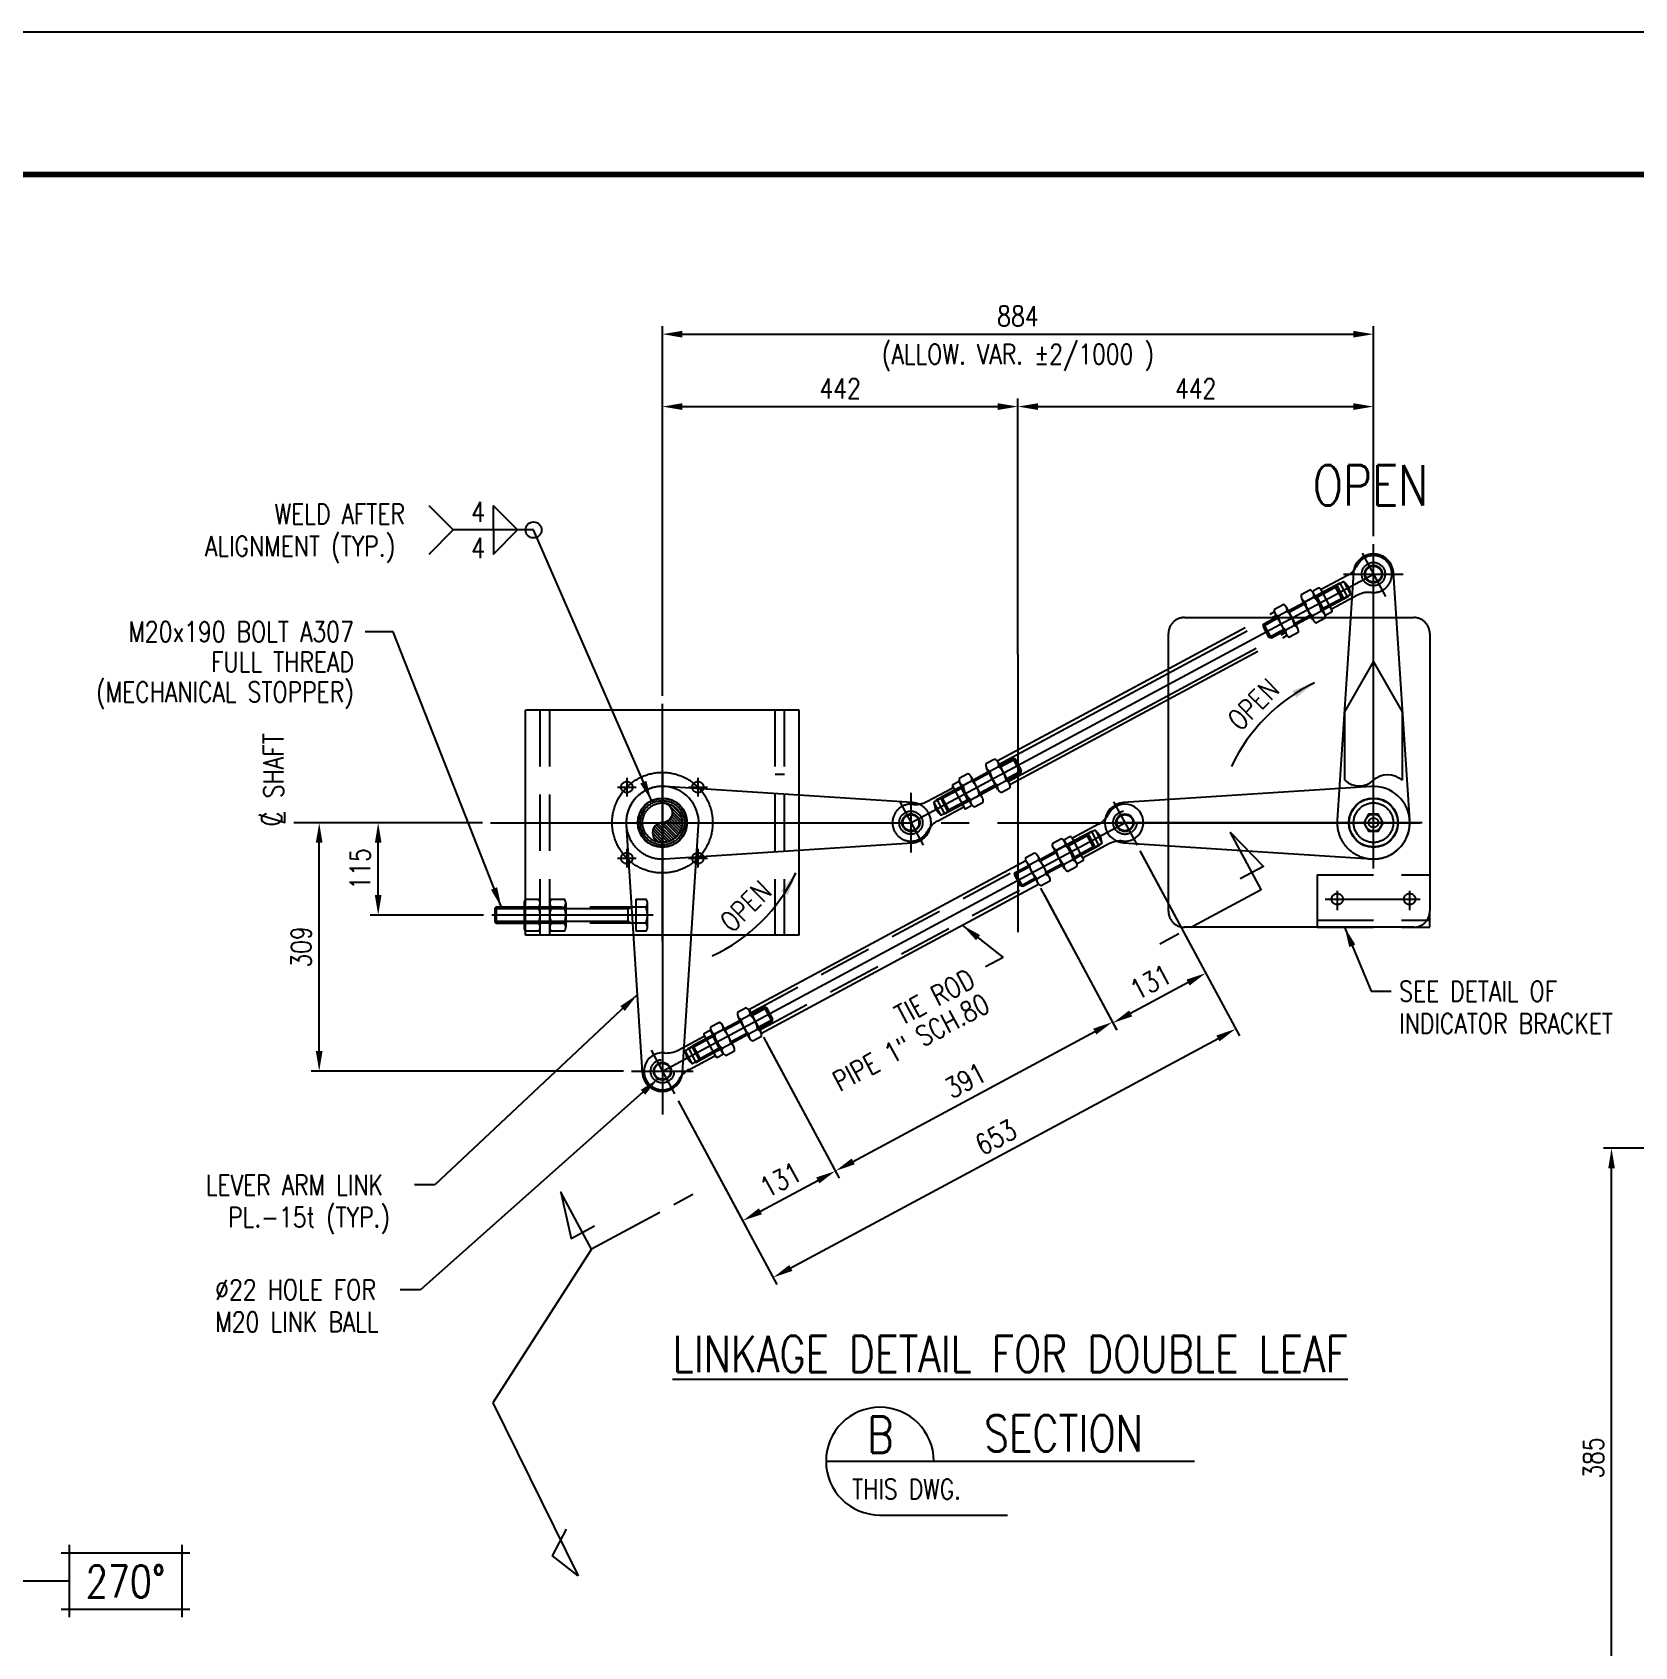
# Model space of a CAD drawing. Header units: millimetres. Extents: x 0 to 134087, y -49114 to 20834.
# Drawn here: x 87381 to 89373, y -25837 to -23831 of the extents above; entities that cross this region are included whole.
import ezdxf
from ezdxf.enums import TextEntityAlignment as Align

# ---------------------------------------------------------------- set-up
doc = ezdxf.new("R2010")
doc.units = ezdxf.units.MM
doc.header["$LTSCALE"] = 35
for name, pattern in [('CEN2', [18, 15, -1, 1, -1]), ('DASHED2', [9.525, 6.35, -3.175]), ('FDN', [7.5, 4, -0.7, 0.7, -0.7, 0.7, -0.7]), ('JNK-CENTER', [34, 30, -1.5, 1, -1.5]), ('JNK-HIDDEN', [3, 2, -1]), ('JNK-PHANTOM', [15, 10, -1, 1, -1, 1, -1])]:
    doc.linetypes.add(name, pattern=pattern)
for name, color, linetype in [('CEN-R', 1, 'JNK-CENTER'), ('CON-C', 4, 'Continuous'), ('CON-G', 3, 'Continuous'), ('CON-W', 7, 'Continuous'), ('CON-Y', 2, 'Continuous'), ('Dim-W', 7, 'Continuous'), ('HID-Y', 2, 'JNK-HIDDEN'), ('HIDDEN2', 1, 'DASHED2'), ('LINE_MEDIUM', 3, 'Continuous'), ('PHA-W', 7, 'JNK-PHANTOM'), ('STL-OBJT', 7, 'Continuous'), ('TXT-C', 4, 'Continuous'), ('TXT-Y', 2, 'Continuous'), ('TXTT-C', 4, 'Continuous')]:
    doc.layers.add(name, color=color, linetype=linetype)
doc.styles.add('SIMPLEX', font='simplex.shx', dxfattribs={"width": 0.8})
doc.dimstyles.new('DIM10', dxfattribs={"dimscale": 10, "dimtxt": 2.5, "dimasz": 2.5, "dimexe": 1, "dimexo": 1, "dimgap": 1, "dimtad": 1, "dimdec": 0, "dimdsep": 46, "dimtxsty": 'SIMPLEX', "dimcen": 0, "dimclrt": 2, "dimadec": 1, "dimazin": 2, "dimtfac": 1, "dimtdec": 0, "dimtix": 1, "dimtmove": 2, "dimatfit": 0, "dimfxl": 0.18, "dimtolj": 1, "dimtzin": 0, "dimarcsym": 0})
doc.dimstyles.new('DIM10_S', dxfattribs={"dimscale": 10, "dimtxt": 2.5, "dimasz": 2.5, "dimexe": 1, "dimexo": 1, "dimgap": 1, "dimtad": 1, "dimdec": 0, "dimlfac": 0.75, "dimdsep": 46, "dimtxsty": 'SIMPLEX', "dimcen": 0, "dimclrd": 256, "dimclre": 256, "dimclrt": 2, "dimadec": 1, "dimazin": 2, "dimtfac": 1, "dimtdec": 0, "dimtix": 1, "dimtmove": 2, "dimatfit": 3, "dimfxl": 1, "dimarcsym": 1})
doc.dimstyles.new('DIM10x2', dxfattribs={"dimscale": 10, "dimtxt": 2.5, "dimasz": 2.5, "dimexe": 1, "dimexo": 1, "dimgap": 1, "dimtad": 1, "dimdec": 0, "dimlfac": 0.5, "dimdsep": 46, "dimtxsty": 'SIMPLEX', "dimcen": 0, "dimclrd": 256, "dimclre": 256, "dimclrt": 2, "dimadec": 1, "dimazin": 2, "dimtfac": 1, "dimtdec": 0, "dimtix": 1, "dimtmove": 2, "dimatfit": 3, "dimfxl": 1, "dimarcsym": 1})

# ---------------------------------------------------------------- blocks, each defined once
blk = doc.blocks.new('TITLE')
at = {"color": 7}
blk.add_line((841, 594.85), (0, 594.85), dxfattribs=at)
at = {"color": 7, "const_width": 0.707}
blk.add_lwpolyline([(823.32, 577.17), (27.94, 577.17)], dxfattribs=at)
blk = doc.blocks.new('NORTH-AG')
at = {"layer": 'CON-Y'}
for p, q in [((-7, 4.5), (-7, -4.5)), ((7, 4.5), (7, -4.5)), ((-8, 3.5), (8, 3.5)), ((-8, -3.5), (8, -3.5))]:
    blk.add_line(p, q, dxfattribs=at)
at = {"layer": 'CON-C', "style": 'SIMPLEX', "width": 0.8}
blk.add_attdef('0', text='', height=4, dxfattribs=at).set_placement((0, -2.06), align=Align.CENTER)
blk = doc.blocks.new('*D1704')
at = {"layer": 'CON-W', "lineweight": -2, "transparency": 16777216}
for p, q in [((89569.1, -25217.8), (89334.3, -25217.8)), ((89344.3, -25962.8), (89344.3, -25242.8)), ((89569.1, -25987.8), (89334.3, -25987.8))]:
    blk.add_line(p, q, dxfattribs=at)
at = {"layer": 'CON-W', "transparency": 16777216}
for points in [[(89340.2, -25242.8), (89348.5, -25242.8), (89344.3, -25217.8)], [(89340.2, -25962.8), (89348.5, -25962.8), (89344.3, -25987.8)]]:
    blk.add_solid(points, dxfattribs=at)
at = {"layer": 'DEFPOINTS', "color": 0, "transparency": 16777216}
for p in [(89344.3, -25217.8), (89579.1, -25217.8), (89579.1, -25987.8)]:
    blk.add_point(p, dxfattribs=at)
at = {"layer": 'CON-W', "color": 2, "transparency": 16777216, "insert": (89321.8, -25602.8), "char_height": 25, "attachment_point": 5, "rotation": 90, "style": 'SIMPLEX'}
blk.add_mtext('385', dxfattribs=at)
blk = doc.blocks.new('SECTITLE')
at = {"layer": 'CON-G'}
for p, q in [((-1.7, 0), (44.1, 0)), ((5, -6.7), (20.86, -6.7))]:
    blk.add_line(p, q, dxfattribs=at)
blk.add_arc((5, 0), 6.7, 0, 270, dxfattribs=at)
at = {"layer": 'CON-C', "style": 'SIMPLEX', "width": 0.8}
for tag, p in [('A', (5.06, 1.04)), ('ELEVATION', (27.83, 1.22))]:
    blk.add_attdef(tag, text='', height=4.5, dxfattribs=at).set_placement(p, align=Align.CENTER)
at = {"layer": 'CON-Y', "style": 'SIMPLEX', "width": 0.8}
blk.add_attdef('SCALE', text='', height=2.5, dxfattribs=at).set_placement((44.9, -3.72), align=Align.RIGHT)
blk.add_attdef('H0000-0000', (1.54, -4.72), '', height=2.5, dxfattribs=at)
blk = doc.blocks.new('pipesec')
at = {"layer": 'CON-W'}
for p, q in [((0.121, 0.485), (0.485, 0.121)), ((0.244, 0.437), (0.437, 0.244)), ((0.012, 0), (0.36, -0.347)), ((0.075, 0.011), (0.394, -0.308)), ((0.126, 0.034), (0.425, -0.264)), ((0.169, 0.066), (0.451, -0.216)), ((0.204, 0.105), (0.473, -0.163)), ((0.23, 0.153), (0.489, -0.105)), ((0.247, 0.211), (0.498, -0.041)), ((0.248, 0.284), (0.499, 0.033)), ((-0.25, -0.258), (-0.008, -0.5)), ((-0.243, -0.191), (0.063, -0.496)), ((-0.227, -0.355), (-0.105, -0.477)), ((-0.223, -0.136), (0.125, -0.484)), ((-0.193, -0.092), (0.181, -0.466)), ((-0.156, -0.055), (0.232, -0.443)), ((-0.111, -0.026), (0.279, -0.415)), ((-0.056, -0.006), (0.321, -0.383))]:
    blk.add_line(p, q, dxfattribs=at)
blk.add_lwpolyline([(0, 0.5, -1), (0, 0, 1), (0, -0.5, 1)], format="xyb", dxfattribs=at)
blk = doc.blocks.new('A$C430925F9')
at = {"layer": 'PHA-W'}
for radius in [30.1, 24.7]:
    blk.add_circle((0, 0), radius, dxfattribs=at)
at = {"layer": 'CON-W', "xscale": 49.30000000000473, "yscale": 49.30000000000473, "zscale": 49.30000000000473}
blk.add_blockref('pipesec', (0, 0), dxfattribs=at)
blk = doc.blocks.new('A$C20A35533')
at = {"layer": 'CEN-R'}
for p, q in [((0, -147.8), (0, 147.8)), ((-55.9, 44.2), (-32.5, 44.2)), ((-44.2, 55.9), (-44.2, 32.5)), ((32.5, 44.2), (55.9, 44.2)), ((44.2, 55.9), (44.2, 32.5)), ((-44.2, -32.5), (-44.2, -55.9)), ((44.2, -32.5), (44.2, -55.9)), ((-55.9, -44.2), (-32.5, -44.2)), ((32.5, -44.2), (55.9, -44.2))]:
    blk.add_line(p, q, dxfattribs=at)
blk.add_circle((0, 0), 62.5, dxfattribs=at)
at = {"layer": 'PHA-W'}
for p, q in [((170, 140), (-170, 140)), ((-170, -140), (-170, 140)), ((170, -140), (170, 140)), ((170, -140), (-170, -140))]:
    blk.add_line(p, q, dxfattribs=at)
at = {"layer": 'PHA-W', "linetype": 'JNK-HIDDEN'}
for p, q in [((-152, -140), (-152, 140)), ((-140, -140), (-140, 140)), ((140, -140), (140, 140)), ((152, -140), (152, 140)), ((152, 60), (140, 60))]:
    blk.add_line(p, q, dxfattribs=at)
at = {"layer": 'PHA-W'}
for centre, radius in [((-44.2, 44.2), 7), ((44.2, 44.2), 7), ((0, 0), 27.5), ((-44.2, -44.2), 7), ((44.2, -44.2), 7)]:
    blk.add_circle(centre, radius, dxfattribs=at)
blk = doc.blocks.new('A$C788507C0')
at = {"layer": 'CON-G'}
blk.add_lwpolyline([(12, 0), (6, 10.4), (-6, 10.4), (-12, 0), (-6, -10.4), (6, -10.4)], close=True, dxfattribs=at)
blk.add_circle((0, 0), 10.4, dxfattribs=at)
at = {"layer": 'HID-Y'}
blk.add_circle((0, 0), 6, dxfattribs=at)
blk = doc.blocks.new('A$C72DF228D')
at = {"layer": 'CEN-R', "ltscale": 0.5}
for p, q in [((561, 335.1), (590.1, 281)), ((-14, 26.1), (15.1, -28))]:
    blk.add_line(p, q, dxfattribs=at)
at = {"layer": 'CEN-R'}
blk.add_line((0, 0), (575, 309), dxfattribs=at)
at = {"layer": 'CON-G'}
for p, q in [((514.2, 259.4), (500.1, 285.7)), ((514.2, 259.5), (500.1, 285.7)), ((107.3, 76.8), (451.7, 261.9)), ((467.4, 262.6), (456.6, 256.8)), ((480.8, 241.6), (466.7, 267.8)), ((500.1, 251.9), (485.9, 278.4)), ((500.8, 280.5), (490, 274.7)), ((510.2, 262.9), (499.4, 257.1)), ((452.5, 260.4), (466.7, 234)), ((476.8, 245), (466, 239.2)), ((123.1, 47.4), (467.5, 232.5)), ((108.2, 41.4), (94.1, 67.6)), ((98.1, 64.2), (108.9, 70)), ((108.1, 75.4), (122.3, 48.9)), ((74.8, 23.4), (60.7, 49.6)), ((74.9, 23.3), (60.8, 49.6)), ((64.7, 46.2), (75.5, 52)), ((88.9, 31), (74.7, 57.4)), ((107.5, 46.5), (118.4, 52.3)), ((74.2, 28.6), (85, 34.4))]:
    blk.add_line(p, q, dxfattribs=at)
for points in [[(496, 289.3, -0.372659), (500.8, 280.5, -0.186242), (510.2, 262.9, -0.372659), (515, 254.1), (504.2, 248.3, -0.372659), (499.4, 257.1, -0.186242), (490, 274.7, -0.372659), (485.2, 283.5)], [(462.6, 271.4, -0.372659), (467.4, 262.6, -0.186242), (476.8, 245, -0.372659), (481.6, 236.2), (470.8, 230.4, -0.372659), (466, 239.2, -0.186242), (456.6, 256.8, -0.372659), (451.8, 265.6)], [(60, 55, 0.372659), (64.7, 46.2, 0.186242), (74.2, 28.6, 0.372659), (78.9, 19.8), (89.7, 25.6, 0.372659), (85, 34.4, 0.186242), (75.5, 52, 0.372659), (70.8, 60.8)], [(93.3, 73, 0.372659), (98.1, 64.2, 0.186242), (107.5, 46.5, 0.372659), (112.3, 37.7), (123.1, 43.5, 0.372659), (118.4, 52.3, 0.186242), (108.9, 70, 0.372659), (104.2, 78.8)]]:
    blk.add_lwpolyline(points, format="xyb", close=True, dxfattribs=at)
for points in [[(469.1, 263.4), (488.3, 273.8)], [(497.8, 256.2), (478.5, 245.8)], [(96.5, 63.2), (77.2, 52.8)], [(86.7, 35.2), (105.9, 45.6)]]:
    blk.add_lwpolyline(points, dxfattribs=at)
at = {"layer": 'CON-W'}
for p, q in [((470, 261.7), (489.3, 272)), ((496.9, 257.9), (477.6, 247.6)), ((97.4, 61.4), (78.1, 51.1)), ((85.7, 37), (105, 47.3))]:
    blk.add_line(p, q, dxfattribs=at)
at = {"layer": 'HID-Y', "ltscale": 3}
for p, q in [((536.6, 277), (527.1, 294.6)), ((448.2, 229.5), (438.7, 247.1)), ((136.6, 62), (127.1, 79.7)), ((47.9, 14.4), (38.4, 32))]:
    blk.add_line(p, q, dxfattribs=at)
at = {"layer": 'HIDDEN2', "color": 2, "ltscale": 0.1}
for p, q in [((504.1, 281.4), (502.1, 282)), ((504.1, 281.4), (512.9, 265.1)), ((533.3, 297.9), (542.7, 280.3)), ((533.3, 297.9), (534.8, 297.9)), ((538.3, 299.2), (546.5, 283.8)), ((538.8, 298.8), (544.6, 292.7)), ((542.7, 280.3), (543.5, 281.6)), ((546.5, 284.5), (544.6, 292.7)), ((512.9, 265.1), (512.3, 263.1)), ((62.1, 43.9), (62.7, 45.9)), ((62.1, 43.9), (70.9, 27.6)), ((28.5, 25.2), (36.7, 9.8)), ((28.5, 24.5), (30.4, 16.3)), ((32.3, 28.7), (31.5, 27.4)), ((32.3, 28.7), (41.7, 11.1)), ((70.9, 27.6), (72.9, 27)), ((36.2, 10.2), (30.4, 16.3)), ((41.7, 11.1), (40.2, 11.1))]:
    blk.add_line(p, q, dxfattribs=at)
at = {"layer": 'HIDDEN2', "color": 2, "ltscale": 0.3}
for p, q in [((533.3, 297.9), (503.1, 281.7)), ((503.4, 279.6), (529.8, 293.8)), ((537, 299.1), (504.1, 281.4)), ((545.8, 282.8), (512.9, 265.1)), ((537.4, 279.7), (511, 265.5)), ((542.7, 280.3), (512.6, 264.1)), ((109.5, 72.8), (453.6, 257.7)), ((437.9, 244.4), (455.9, 254.1)), ((121, 51.4), (465.4, 236.5)), ((463.5, 240), (445.5, 230.3)), ((129.8, 78.9), (111.5, 69)), ((119.1, 54.9), (137.4, 64.8)), ((29.2, 26.2), (62.1, 43.9)), ((32.3, 28.7), (62.4, 44.9)), ((64, 43.5), (37.6, 29.3)), ((38, 9.9), (70.9, 27.6)), ((41.7, 11.1), (71.9, 27.3)), ((45.2, 15.2), (71.6, 29.4))]:
    blk.add_line(p, q, dxfattribs=at)
for points in [[(488.3, 273.8), (525.4, 293.7), (527.1, 294.6)], [(527.1, 294.6), (529.8, 293.8), (537.4, 279.7), (536.6, 277), (534.9, 276.1), (497.8, 256.2)], [(464.4, 238.2), (448.2, 229.5), (445.5, 230.3), (437.9, 244.4), (438.7, 247.1), (455, 255.8)], [(120, 53.2), (136.6, 62), (137.4, 64.8), (129.8, 78.9), (127.1, 79.7), (110.6, 70.8)], [(77.2, 52.8), (40.1, 32.9), (38.4, 32)], [(38.4, 32), (37.6, 29.3), (45.2, 15.2), (47.9, 14.4), (49.6, 15.3), (86.7, 35.2)]]:
    blk.add_lwpolyline(points, dxfattribs=at)
for centre, radius in [((575, 309), 14.5), ((575, 309), 10), ((0, 0), 14.5), ((0, 0), 10)]:
    blk.add_circle(centre, radius, dxfattribs=at)
at = {"layer": 'HIDDEN2', "color": 2, "ltscale": 0.1}
for centre, start, end in [((537.7, 297.8), 43.2533, 118.2532), ((545.1, 284.1), 298.2532, 13.2534), ((29.9, 24.9), 118.2532, 193.2531), ((37.3, 11.2), 223.253, 298.2532)]:
    blk.add_arc(centre, 1.5, start, end, dxfattribs=at)
at = {"layer": 'LINE_MEDIUM'}
for p, q in [((542.1, 307), (510.8, 290.1)), ((499.8, 286.2), (514.5, 258.9)), ((514.2, 259.4), (500, 285.9)), ((506.6, 291.5), (500.4, 288.2)), ((508.6, 290.9), (508.8, 290.7)), ((508.6, 290.9), (523.3, 263.6)), ((555.2, 282.7), (523.8, 265.9)), ((522.7, 261.6), (516.5, 258.3)), ((523.2, 263.9), (523.3, 263.6)), ((19.8, 26.3), (51.2, 43.1)), ((51.7, 45.4), (51.8, 45.1)), ((51.7, 45.4), (66.4, 18.1)), ((52.3, 47.4), (58.5, 50.7)), ((60.5, 50.1), (75.2, 22.8)), ((74.9, 23.3), (60.6, 49.8)), ((68.4, 17.5), (74.6, 20.8)), ((32.9, 2), (64.2, 18.9)), ((66.2, 18.3), (66.4, 18.1))]:
    blk.add_line(p, q, dxfattribs=at)
for centre, radius, start, end in [((575, 309), 23, 263.8897, 152.617), ((527.9, 333.4), 30, 298.2532, 332.617), ((501.2, 286.9), 1.5, 118.2532, 208.2532), ((507.3, 290.2), 1.5, 28.2532, 118.2532), ((510.1, 291.4), 1.5, 208.2532, 298.2532), ((569.4, 256.3), 30, 83.8897, 118.2532), ((522, 262.9), 1.5, 298.2532, 28.2532), ((524.5, 264.6), 1.5, 118.2532, 208.2532), ((515.8, 259.6), 1.5, 208.2532, 298.2532), ((50.5, 44.4), 1.5, 298.2532, 28.2532), ((53, 46.1), 1.5, 118.2532, 208.2532), ((59.2, 49.4), 1.5, 28.2532, 118.2532), ((0, 0), 23, 83.8894, 332.6167), ((5.6, 52.7), 30, 263.8894, 298.2532), ((73.8, 22.1), 1.5, 298.2532, 28.2532), ((47.1, -24.4), 30, 118.2532, 152.6167), ((64.9, 17.6), 1.5, 28.2532, 118.2532), ((67.7, 18.8), 1.5, 208.2532, 298.2532)]:
    blk.add_arc(centre, radius, start, end, dxfattribs=at)
blk = doc.blocks.new('A$C72BF7F74')
at = {"layer": 'CEN-R'}
for p, q in [((561, 335.1), (590.1, 281)), ((0, 0), (575, 309)), ((-14, 26.1), (15.1, -28))]:
    blk.add_line(p, q, dxfattribs=at)
at = {"layer": 'PHA-W'}
for p, q in [((542.1, 307), (510.8, 290.1)), ((499.8, 286.2), (514.5, 258.9)), ((514.2, 259.4), (500, 285.9)), ((514.2, 259.4), (500.1, 285.7)), ((514.2, 259.5), (500.1, 285.7)), ((506.6, 291.5), (500.4, 288.2)), ((504.1, 281.4), (502.1, 282)), ((533.3, 297.9), (503.1, 281.7)), ((503.4, 279.6), (529.8, 293.8)), ((537, 299.1), (504.1, 281.4)), ((504.1, 281.4), (512.9, 265.1)), ((508.6, 290.9), (508.8, 290.7)), ((508.6, 290.9), (523.3, 263.6)), ((545.8, 282.8), (512.9, 265.1)), ((555.2, 282.7), (523.8, 265.9)), ((536.6, 277), (527.1, 294.6)), ((533.3, 297.9), (542.7, 280.3)), ((533.3, 297.9), (534.8, 297.9)), ((538.3, 299.2), (546.5, 283.8)), ((538.8, 298.8), (544.6, 292.7)), ((542.7, 280.3), (543.5, 281.6)), ((546.5, 284.5), (544.6, 292.7)), ((107.3, 76.8), (451.7, 261.9)), ((467.4, 262.6), (456.6, 256.8)), ((480.8, 241.6), (466.7, 267.8)), ((470, 261.7), (489.3, 272)), ((500.1, 251.9), (485.9, 278.4)), ((500.8, 280.5), (490, 274.7)), ((510.2, 262.9), (499.4, 257.1)), ((537.4, 279.7), (511, 265.5)), ((512.9, 265.1), (512.3, 263.1)), ((542.7, 280.3), (512.6, 264.1)), ((522.7, 261.6), (516.5, 258.3)), ((523.2, 263.9), (523.3, 263.6)), ((109.5, 72.8), (453.6, 257.7)), ((437.9, 244.4), (455.9, 254.1)), ((448.2, 229.5), (438.7, 247.1)), ((452.5, 260.4), (466.7, 234)), ((476.8, 245), (466, 239.2)), ((496.9, 257.9), (477.6, 247.6)), ((121, 51.4), (465.4, 236.5)), ((123.1, 47.4), (467.5, 232.5)), ((463.5, 240), (445.5, 230.3)), ((97.4, 61.4), (78.1, 51.1)), ((108.2, 41.4), (94.1, 67.6)), ((98.1, 64.2), (108.9, 70)), ((108.1, 75.4), (122.3, 48.9)), ((129.8, 78.9), (111.5, 69)), ((119.1, 54.9), (137.4, 64.8)), ((136.6, 62), (127.1, 79.7)), ((19.8, 26.3), (51.2, 43.1)), ((29.2, 26.2), (62.1, 43.9)), ((32.3, 28.7), (62.4, 44.9)), ((64, 43.5), (37.6, 29.3)), ((51.7, 45.4), (51.8, 45.1)), ((51.7, 45.4), (66.4, 18.1)), ((52.3, 47.4), (58.5, 50.7)), ((60.5, 50.1), (75.2, 22.8)), ((74.9, 23.3), (60.6, 49.8)), ((74.8, 23.4), (60.7, 49.6)), ((74.9, 23.3), (60.8, 49.6)), ((62.1, 43.9), (62.7, 45.9)), ((62.1, 43.9), (70.9, 27.6)), ((64.7, 46.2), (75.5, 52)), ((88.9, 31), (74.7, 57.4)), ((85.7, 37), (105, 47.3)), ((107.5, 46.5), (118.4, 52.3)), ((28.5, 25.2), (36.7, 9.8)), ((28.5, 24.5), (30.4, 16.3)), ((32.3, 28.7), (31.5, 27.4)), ((32.3, 28.7), (41.7, 11.1)), ((38, 9.9), (70.9, 27.6)), ((47.9, 14.4), (38.4, 32)), ((41.7, 11.1), (71.9, 27.3)), ((45.2, 15.2), (71.6, 29.4)), ((68.4, 17.5), (74.6, 20.8)), ((70.9, 27.6), (72.9, 27)), ((74.2, 28.6), (85, 34.4)), ((36.2, 10.2), (30.4, 16.3)), ((32.9, 2), (64.2, 18.9)), ((41.7, 11.1), (40.2, 11.1)), ((66.2, 18.3), (66.4, 18.1))]:
    blk.add_line(p, q, dxfattribs=at)
for points in [[(496, 289.3, -0.372659), (500.8, 280.5, -0.186242), (510.2, 262.9, -0.372659), (515, 254.1), (504.2, 248.3, -0.372659), (499.4, 257.1, -0.186242), (490, 274.7, -0.372659), (485.2, 283.5)], [(462.6, 271.4, -0.372659), (467.4, 262.6, -0.186242), (476.8, 245, -0.372659), (481.6, 236.2), (470.8, 230.4, -0.372659), (466, 239.2, -0.186242), (456.6, 256.8, -0.372659), (451.8, 265.6)], [(60, 55, 0.372659), (64.7, 46.2, 0.186242), (74.2, 28.6, 0.372659), (78.9, 19.8), (89.7, 25.6, 0.372659), (85, 34.4, 0.186242), (75.5, 52, 0.372659), (70.8, 60.8)], [(93.3, 73, 0.372659), (98.1, 64.2, 0.186242), (107.5, 46.5, 0.372659), (112.3, 37.7), (123.1, 43.5, 0.372659), (118.4, 52.3, 0.186242), (108.9, 70, 0.372659), (104.2, 78.8)]]:
    blk.add_lwpolyline(points, format="xyb", close=True, dxfattribs=at)
for points in [[(488.3, 273.8), (525.4, 293.7), (527.1, 294.6)], [(527.1, 294.6), (529.8, 293.8), (537.4, 279.7), (536.6, 277), (534.9, 276.1), (497.8, 256.2)], [(469.1, 263.4), (488.3, 273.8)], [(464.4, 238.2), (448.2, 229.5), (445.5, 230.3), (437.9, 244.4), (438.7, 247.1), (455, 255.8)], [(497.8, 256.2), (478.5, 245.8)], [(96.5, 63.2), (77.2, 52.8)], [(120, 53.2), (136.6, 62), (137.4, 64.8), (129.8, 78.9), (127.1, 79.7), (110.6, 70.8)], [(77.2, 52.8), (40.1, 32.9), (38.4, 32)], [(86.7, 35.2), (105.9, 45.6)], [(38.4, 32), (37.6, 29.3), (45.2, 15.2), (47.9, 14.4), (49.6, 15.3), (86.7, 35.2)]]:
    blk.add_lwpolyline(points, dxfattribs=at)
for centre, radius in [((575, 309), 14.5), ((575, 309), 10), ((0, 0), 14.5), ((0, 0), 10)]:
    blk.add_circle(centre, radius, dxfattribs=at)
for centre, radius, start, end in [((575, 309), 23, 263.8897, 152.617), ((527.9, 333.4), 30, 298.2532, 332.617), ((501.2, 286.9), 1.5, 118.2532, 208.2532), ((507.3, 290.2), 1.5, 28.2532, 118.2532), ((510.1, 291.4), 1.5, 208.2532, 298.2532), ((537.7, 297.8), 1.5, 43.2533, 118.2532), ((545.1, 284.1), 1.5, 298.2532, 13.2534), ((569.4, 256.3), 30, 83.8897, 118.2532), ((522, 262.9), 1.5, 298.2532, 28.2532), ((524.5, 264.6), 1.5, 118.2532, 208.2532), ((515.8, 259.6), 1.5, 208.2532, 298.2532), ((50.5, 44.4), 1.5, 298.2532, 28.2532), ((53, 46.1), 1.5, 118.2532, 208.2532), ((59.2, 49.4), 1.5, 28.2532, 118.2532), ((0, 0), 23, 83.8894, 332.6167), ((5.6, 52.7), 30, 263.8894, 298.2532), ((29.9, 24.9), 1.5, 118.2532, 193.2531), ((73.8, 22.1), 1.5, 298.2532, 28.2532), ((47.1, -24.4), 30, 118.2532, 152.6167), ((37.3, 11.2), 1.5, 223.253, 298.2532), ((64.9, 17.6), 1.5, 28.2532, 118.2532), ((67.7, 18.8), 1.5, 208.2532, 298.2532)]:
    blk.add_arc(centre, radius, start, end, dxfattribs=at)
blk = doc.blocks.new('*D1757')
at = {"layer": 'DEFPOINTS', "color": 0, "transparency": 16777216}
for p in [(88285.3, -25070.7), (88179.4, -25150.1), (88379.5, -25246)]:
    blk.add_point(p, dxfattribs=at)
at = {"layer": 'Dim-W', "color": 0, "lineweight": -2, "transparency": 16777216}
for p, q in [((88290, -25079.5), (88384.2, -25254.8)), ((88184.1, -25159), (88268.9, -25316.7)), ((88286.2, -25296.1), (88357.5, -25257.8))]:
    blk.add_line(p, q, dxfattribs=at)
at = {"layer": 'Dim-W', "color": 0, "transparency": 16777216}
for points in [[(88355.5, -25254.1), (88359.5, -25261.5), (88379.5, -25246)], [(88284.3, -25292.4), (88288.2, -25299.8), (88264.2, -25307.9)]]:
    blk.add_solid(points, dxfattribs=at)
at = {"layer": 'Dim-W', "color": 2, "transparency": 16777216, "insert": (88311.2, -25257.1), "char_height": 25, "attachment_point": 5, "rotation": 28.2532, "style": 'SIMPLEX'}
blk.add_mtext('\\A1;131', dxfattribs=at)
blk = doc.blocks.new('*D1758')
at = {"layer": 'DEFPOINTS', "color": 0, "transparency": 16777216}
for p in [(88753.3, -24839.1), (88877.1, -25069.4), (88179.4, -25150.1)]:
    blk.add_point(p, dxfattribs=at)
at = {"layer": 'Dim-W', "color": 0, "lineweight": -2, "transparency": 16777216}
for p, q in [((88758, -24847.9), (88881.8, -25078.2)), ((88324.1, -25366.6), (88855.1, -25081.2)), ((88184.1, -25159), (88306.8, -25387.2))]:
    blk.add_line(p, q, dxfattribs=at)
at = {"layer": 'Dim-W', "color": 0, "transparency": 16777216}
for points in [[(88853.1, -25077.6), (88857, -25084.9), (88877.1, -25069.4)], [(88322.1, -25362.9), (88326.1, -25370.2), (88302.1, -25378.4)]]:
    blk.add_solid(points, dxfattribs=at)
at = {"layer": 'Dim-W', "color": 2, "transparency": 16777216, "insert": (88578.9, -25204.1), "char_height": 25, "attachment_point": 5, "rotation": 28.2532, "style": 'SIMPLEX'}
blk.add_mtext('\\A1;653', dxfattribs=at)
blk = doc.blocks.new('*D1759')
at = {"layer": 'DEFPOINTS', "color": 0, "transparency": 16777216}
for p in [(88754.4, -24841.1), (88629.7, -24885.6), (88724.5, -25062)]:
    blk.add_point(p, dxfattribs=at)
at = {"layer": 'Dim-W', "color": 0, "lineweight": -2, "transparency": 16777216}
for p, q in [((88759.1, -24850), (88844.6, -25008.9)), ((88634.4, -24894.4), (88729.2, -25070.9)), ((88817.8, -25011.9), (88746.5, -25050.2))]:
    blk.add_line(p, q, dxfattribs=at)
at = {"layer": 'Dim-W', "color": 0, "transparency": 16777216}
for points in [[(88815.8, -25008.2), (88819.8, -25015.6), (88839.8, -25000.1)], [(88744.6, -25046.5), (88748.5, -25053.9), (88724.5, -25062)]]:
    blk.add_solid(points, dxfattribs=at)
at = {"layer": 'Dim-W', "color": 2, "transparency": 16777216, "insert": (88771.5, -25011.2), "char_height": 25, "attachment_point": 5, "rotation": 28.2532, "style": 'SIMPLEX'}
blk.add_mtext('\\A1;131', dxfattribs=at)
blk = doc.blocks.new('*D1760')
at = {"layer": 'DEFPOINTS', "color": 0, "transparency": 16777216}
for p in [(88634.4, -24894.4), (88723.9, -25060.9), (88290, -25079.5)]:
    blk.add_point(p, dxfattribs=at)
at = {"layer": 'Dim-W', "color": 0, "lineweight": -2, "transparency": 16777216}
for p, q in [((88639.2, -24903.2), (88728.6, -25069.7)), ((88401.5, -25234.1), (88701.9, -25072.7)), ((88294.8, -25088.3), (88384.2, -25254.8))]:
    blk.add_line(p, q, dxfattribs=at)
at = {"layer": 'Dim-W', "color": 0, "transparency": 16777216}
for points in [[(88699.9, -25069.1), (88703.8, -25076.4), (88723.9, -25060.9)], [(88399.6, -25230.5), (88403.5, -25237.8), (88379.5, -25246)]]:
    blk.add_solid(points, dxfattribs=at)
at = {"layer": 'Dim-W', "color": 2, "transparency": 16777216, "insert": (88541.1, -25133.6), "char_height": 25, "attachment_point": 5, "rotation": 28.2532, "style": 'SIMPLEX'}
blk.add_mtext('\\A1;391', dxfattribs=at)
blk = doc.blocks.new('SECMARK2')
at = {"layer": 'TXTT-C'}
blk.add_line((0, 0), (-2.72, 0), dxfattribs=at)
blk.add_lwpolyline([(-4.67, 0), (-14.32, 0), (-14.32, 8.05), (-15.93, 2.38), (-12.63, 2.38)], dxfattribs=at)
at = {"layer": 'TXTT-C', "style": 'SIMPLEX', "width": 1.17}
blk.add_attdef('TAG', text='', height=3.5, dxfattribs=at).set_placement((-7.82, 1.36), align=Align.CENTER)
blk = doc.blocks.new('*D1761')
at = {"layer": 'DEFPOINTS', "color": 0, "transparency": 16777216}
for p in [(87737.7, -24813.1), (87950.8, -24813.1), (88126, -25122.1)]:
    blk.add_point(p, dxfattribs=at)
at = {"layer": 'Dim-W', "color": 0, "lineweight": -2, "transparency": 16777216}
for p, q in [((87940.8, -24813.1), (87727.7, -24813.1)), ((87737.7, -25097.1), (87737.7, -24838.1)), ((88116, -25122.1), (87727.7, -25122.1))]:
    blk.add_line(p, q, dxfattribs=at)
at = {"layer": 'Dim-W', "color": 0, "transparency": 16777216}
for points in [[(87733.5, -24838.1), (87741.8, -24838.1), (87737.7, -24813.1)], [(87733.5, -25097.1), (87741.8, -25097.1), (87737.7, -25122.1)]]:
    blk.add_solid(points, dxfattribs=at)
at = {"layer": 'Dim-W', "color": 2, "transparency": 16777216, "insert": (87715.2, -24967.6), "char_height": 25, "attachment_point": 5, "rotation": 90, "style": 'SIMPLEX'}
blk.add_mtext('\\A1;309', dxfattribs=at)
blk = doc.blocks.new('cl-mark')
at = {"layer": 'CON-Y'}
blk.add_lwpolyline([(0.51, 1.61), (-0.51, -1.62), (0.79, -1.62)], dxfattribs=at)
at = {"layer": 'CON-Y', "style": 'SIMPLEX', "width": 0.8}
blk.add_text('C', height=2.5, dxfattribs=at).set_placement((-0.05, 0.02), align=Align.MIDDLE)
blk = doc.blocks.new('*D1762')
at = {"layer": 'CON-W', "color": 0, "lineweight": -2, "transparency": 16777216}
for p, q in [((88164.3, -24655.3), (88164.3, -24195.9)), ((89048.3, -24457), (89048.3, -24195.9)), ((88189.3, -24205.9), (89023.3, -24205.9))]:
    blk.add_line(p, q, dxfattribs=at)
at = {"layer": 'CON-W', "color": 0, "transparency": 16777216}
for points in [[(88189.3, -24201.7), (88189.3, -24210.1), (88164.3, -24205.9)], [(89023.3, -24201.7), (89023.3, -24210.1), (89048.3, -24205.9)]]:
    blk.add_solid(points, dxfattribs=at)
at = {"layer": 'DEFPOINTS', "color": 0, "transparency": 16777216}
for p in [(89048.3, -24205.9), (89048.3, -24467), (88164.3, -24665.3)]:
    blk.add_point(p, dxfattribs=at)
at = {"layer": 'CON-W', "color": 2, "transparency": 16777216, "char_height": 25, "attachment_point": 5, "style": 'SIMPLEX'}
for s, insert in [('\\A1;884', (88606.3, -24183.4)), ('\\A1;(ALLOW. VAR. ±2/1000 )', (88606.3, -24234.9))]:
    blk.add_mtext(s, dxfattribs=dict(at, insert=insert))
blk = doc.blocks.new('*D1763')
at = {"layer": 'CON-W', "color": 0, "lineweight": -2, "transparency": 16777216}
for p, q in [((88164.3, -24655.3), (88164.3, -24285.9)), ((88189.3, -24295.9), (88581.3, -24295.9)), ((88606.3, -24604), (88606.3, -24285.9))]:
    blk.add_line(p, q, dxfattribs=at)
at = {"layer": 'CON-W', "color": 0, "transparency": 16777216}
for points in [[(88189.3, -24291.7), (88189.3, -24300.1), (88164.3, -24295.9)], [(88581.3, -24291.7), (88581.3, -24300.1), (88606.3, -24295.9)]]:
    blk.add_solid(points, dxfattribs=at)
at = {"layer": 'DEFPOINTS', "color": 0, "transparency": 16777216}
for p in [(88606.3, -24295.9), (88606.3, -24614), (88164.3, -24665.3)]:
    blk.add_point(p, dxfattribs=at)
at = {"layer": 'CON-W', "color": 2, "transparency": 16777216, "insert": (88385.3, -24273.4), "char_height": 25, "attachment_point": 5, "style": 'SIMPLEX'}
blk.add_mtext('\\A1;442', dxfattribs=at)
blk = doc.blocks.new('*D1764')
at = {"layer": 'CON-W', "color": 0, "lineweight": -2, "transparency": 16777216}
for p, q in [((88606.3, -24604), (88606.3, -24285.9)), ((88631.3, -24295.9), (89023.3, -24295.9)), ((89048.3, -24457), (89048.3, -24285.9))]:
    blk.add_line(p, q, dxfattribs=at)
at = {"layer": 'CON-W', "color": 0, "transparency": 16777216}
for points in [[(88631.3, -24291.7), (88631.3, -24300.1), (88606.3, -24295.9)], [(89023.3, -24291.7), (89023.3, -24300.1), (89048.3, -24295.9)]]:
    blk.add_solid(points, dxfattribs=at)
at = {"layer": 'DEFPOINTS', "color": 0, "transparency": 16777216}
for p in [(89048.3, -24295.9), (89048.3, -24467), (88606.3, -24614)]:
    blk.add_point(p, dxfattribs=at)
at = {"layer": 'CON-W', "color": 2, "transparency": 16777216, "insert": (88827.3, -24273.4), "char_height": 25, "attachment_point": 5, "style": 'SIMPLEX'}
blk.add_mtext('\\A1;442', dxfattribs=at)
blk = doc.blocks.new('*D1768')
at = {"layer": 'DEFPOINTS', "color": 0, "transparency": 16777216}
for p in [(87811, -24813.1), (87950.8, -24813.1), (87952.1, -24928.1)]:
    blk.add_point(p, dxfattribs=at)
at = {"layer": 'Dim-W', "color": 0, "lineweight": -2, "transparency": 16777216}
for p, q in [((87940.8, -24813.1), (87801, -24813.1)), ((87811, -24903.1), (87811, -24838.1)), ((87942.1, -24928.1), (87801, -24928.1))]:
    blk.add_line(p, q, dxfattribs=at)
at = {"layer": 'Dim-W', "color": 0, "transparency": 16777216}
for points in [[(87806.9, -24838.1), (87815.2, -24838.1), (87811, -24813.1)], [(87806.9, -24903.1), (87815.2, -24903.1), (87811, -24928.1)]]:
    blk.add_solid(points, dxfattribs=at)
at = {"layer": 'Dim-W', "color": 2, "transparency": 16777216, "insert": (87788.5, -24870.6), "char_height": 25, "attachment_point": 5, "rotation": 90, "style": 'SIMPLEX'}
blk.add_mtext('\\A1;115', dxfattribs=at)

msp = doc.modelspace()

# ---------------------------------------------------------------- linework, layer by layer
for points in [[(87954.2357, -24449.2309), (87954.2357, -24419.2309), (87984.2357, -24449.2309)], [(87954.2357, -24449.2309), (87954.2357, -24479.2309), (87984.2357, -24449.2309)]]:
    msp.add_lwpolyline(points)
at = {"layer": 'CEN-R'}
for p, q in [((89048.3398, -24870.1091), (89048.3398, -24466.9937)), ((89011.2289, -24504.1046), (89085.4507, -24504.1046)), ((88606.3398, -24603.9744), (88606.3398, -24949.3102)), ((88473.3398, -24775.9937), (88473.3398, -24850.2155)), ((89003.3398, -24897.7509), (89003.3398, -24921.7549)), ((89093.3398, -24897.7509), (89093.3398, -24921.7549)), ((88988.3482, -24908.1046), (89106.2155, -24908.1046)), ((88152.7992, -24928.1046), (87952.1419, -24928.1046)), ((88126.0278, -25122.1046), (88202.5849, -25122.1046))]:
    msp.add_line(p, q, dxfattribs=at)
at = {"layer": 'CEN-R', "linetype": 'CEN2'}
for p, q in [((88164.3398, -24752.6046), (88164.3398, -25175.8561)), ((87950.8009, -24813.1046), (89108.8398, -24813.1046)), ((89108.8398, -24813.1046), (88730.4553, -24813.1046))]:
    msp.add_line(p, q, dxfattribs=at)
at = {"layer": 'CON-C'}
for p, q in [((88076.2719, -25343.1489), (87953.7516, -25534.0632)), ((87953.7516, -25534.0632), (88059.5699, -25749.4134))]:
    msp.add_line(p, q, dxfattribs=at)
msp.add_lwpolyline([(88059.5699, -25749.4134), (88027.7872, -25724.5168), (88045.3265, -25691.0635)], dxfattribs=at)
at = {"layer": 'CON-G'}
for points in [[(88189.2866, -25123.7348), (88209.3937, -24816.0488, 0.433458552), (88164.3398, -24767.9546, 0.433458552), (88119.2859, -24816.0488), (88139.393, -25123.7348, 0.395226947), (88164.3398, -25147.1046, 0.395226947)], [(88737.7095, -24838.0514), (89045.3956, -24858.1585, 0.433458552), (89093.4898, -24813.1046, 0.433458552), (89045.3956, -24768.0507), (88737.7095, -24788.1578, 0.395226947), (88714.3398, -24813.1046, 0.395226947)]]:
    msp.add_lwpolyline(points, format="xyb", close=True, dxfattribs=at)
at = {"layer": 'CON-G', "color": 7}
for points in [[(88125.3035, -24918.1046), (88121.8394, -24920.1046), (87955.8394, -24920.1046)], [(88125.3035, -24938.1046), (88121.8394, -24936.1046), (87955.8394, -24936.1046)]]:
    msp.add_lwpolyline(points, dxfattribs=at)
at = {"layer": 'CON-G'}
for centre, radius in [((88164.3398, -24813.1046), 30.65), ((89048.3398, -24813.1046), 30.65), ((88739.3398, -24813.1046), 11), ((88164.3398, -25122.1046), 11)]:
    msp.add_circle(centre, radius, dxfattribs=at)
at = {"layer": 'CON-W'}
for p, q in [((88004.2357, -24449.2309), (87904.2357, -24449.2309)), ((87957.8394, -24918.1046), (87957.8394, -24938.1046)), ((88587.8395, -24980.4905), (88566.1483, -24992.1472)), ((89045.3611, -25022.7163), (89070.3611, -25022.7163)), ((87356.8612, -25755.6159), (87426.8612, -25755.6159))]:
    msp.add_line(p, q, dxfattribs=at)
for points in [[(87874.2357, -24479.2309), (87904.2357, -24449.2309), (87874.2357, -24419.2309)], [(87994.326, -24918.1046), (87957.8394, -24918.1046), (87955.8394, -24920.1046), (87955.8394, -24936.1046), (87957.8394, -24938.1046), (87994.326, -24938.1046)]]:
    msp.add_lwpolyline(points, dxfattribs=at)
msp.add_lwpolyline([(89012.8398, -24760.3428, 0.4), (89048.3398, -24760.3428, -0.4), (89083.8398, -24760.3428, -0.4)], format="xyb", dxfattribs=at)
at = {"layer": 'Dim-W'}
msp.add_line((87727.6627, -24813.1046), (87706.1016, -24813.1046), dxfattribs=at)
at = {"layer": 'HID-Y'}
for p, q in [((87992.326, -24913.2202), (87992.326, -24942.989)), ((87994.1884, -24918.1046), (88010.4636, -24918.1046)), ((88024.326, -24913.2202), (88024.326, -24942.989)), ((88024.326, -24913.2202), (88024.326, -24942.989)), ((88026.1884, -24918.1046), (88042.4636, -24918.1046)), ((88044.326, -24913.2202), (88044.326, -24942.989)), ((88121.8394, -24938.1046), (88121.8394, -24918.1046)), ((88145.8394, -24942.989), (88145.8394, -24913.2202)), ((87994.326, -24938.1046), (88010.4636, -24938.1046)), ((88026.1884, -24938.1046), (88042.4636, -24938.1046))]:
    msp.add_line(p, q, dxfattribs=at)
for points in [[(87994.1884, -24948.1046, -0.372658913), (87994.1884, -24938.1046, -0.186242005), (87994.1884, -24918.1046, -0.372658913), (87994.1884, -24908.1046), (88010.4636, -24908.1046, -0.372658913), (88010.4636, -24918.1046, -0.186242005), (88010.4636, -24938.1046, -0.372658913), (88010.4636, -24948.1046)], [(88026.1884, -24948.1046, -0.372658913), (88026.1884, -24938.1046, -0.186242005), (88026.1884, -24918.1046, -0.372658913), (88026.1884, -24908.1046), (88042.4636, -24908.1046, -0.372658913), (88042.4636, -24918.1046, -0.186242005), (88042.4636, -24938.1046, -0.372658913), (88042.4636, -24948.1046)], [(88143.977, -24908.1046, -0.372658913), (88143.977, -24918.1046, -0.186242005), (88143.977, -24938.1046, -0.372658913), (88143.977, -24948.1046), (88131.8394, -24948.1046), (88131.8394, -24908.1046)]]:
    msp.add_lwpolyline(points, format="xyb", close=True, dxfattribs=at)
for points in [[(88143.977, -24918.1046), (87996.5535, -24918.1046)], [(88143.977, -24938.1046), (87996.5535, -24938.1046)]]:
    msp.add_lwpolyline(points, dxfattribs=at)
at = {"layer": 'PHA-W', "linetype": 'JNK-HIDDEN'}
for p, q in [((88978.3038, -24878.1046), (88978.3038, -24943.1046)), ((88978.3038, -24878.1046), (89118.3758, -24878.1046)), ((89118.3758, -24943.1046), (89118.3398, -24923.1046)), ((88978.3038, -24934.1046), (89118.3758, -24934.1046)), ((88978.3038, -24943.1046), (89118.3758, -24943.1046))]:
    msp.add_line(p, q, dxfattribs=at)
at = {"layer": 'PHA-W'}
for points in [[(89023.393, -24502.4743), (89003.2859, -24810.1603, 0.433458552), (89048.3398, -24858.2546, 0.433458552), (89093.3937, -24810.1603), (89073.2866, -24502.4743, 0.395226947), (89048.3398, -24479.1046, 0.395226947)], [(89098.3398, -24943.1046), (88813.3775, -24943.1046, -0.414213562), (88793.3775, -24923.1046), (88793.3775, -24578.1046, -0.414213562), (88813.3775, -24558.1046), (89098.3398, -24558.1046, -0.414213562), (89118.3398, -24578.1046), (89118.3398, -24923.1046, -0.414213562)], [(88474.9701, -24788.1578), (88167.2841, -24768.0507, 0.433458552), (88119.1898, -24813.1046, 0.433458552), (88167.2841, -24858.1585), (88474.9701, -24838.0514, 0.395226947), (88498.3398, -24813.1046, 0.395226947)]]:
    msp.add_lwpolyline(points, format="xyb", close=True, dxfattribs=at)
at = {"layer": 'PHA-W', "linetype": 'FDN'}
msp.add_lwpolyline([(89012.8398, -24760.3428), (89012.8398, -24675.3805), (89048.3398, -24613.1046), (89083.8398, -24675.3805), (89083.8398, -24760.3428)], dxfattribs=at)
at = {"layer": 'PHA-W'}
for centre, radius in [((89048.3398, -24504.1046), 11), ((88473.3398, -24813.1046), 11), ((89048.3398, -24813.1046), 30.15), ((89048.3398, -24813.1046), 24.65)]:
    msp.add_circle(centre, radius, dxfattribs=at)
at = {"layer": 'PHA-W', "linetype": 'JNK-HIDDEN'}
for centre in [(89003.3398, -24908.1046), (89093.3398, -24908.1046)]:
    msp.add_circle(centre, 7, dxfattribs=at)
at = {"layer": 'STL-OBJT'}
for p, q in [((87881.2412, -25263.4405), (87856.2412, -25263.4405)), ((87863.4192, -25393.6732), (87838.4192, -25393.6732))]:
    msp.add_line(p, q, dxfattribs=at)
msp.add_circle((88004.2357, -24449.2309), 10, dxfattribs=at)
for centre, start, end in [((89067.2332, -24834.1311), 115.2945773, 155), ((88135.3176, -24783.4756), 295, 334.7054227)]:
    msp.add_arc(centre, 215.444, start, end, dxfattribs=at)
for points in [[(88947.5188, -24649.0404), (88952.3659, -24657.7872), (88976.1826, -24638.8725)], [(88320.4083, -24903.19), (88311.6615, -24898.3429), (88330.5762, -24874.5261)]]:
    msp.add_solid(points, dxfattribs=at)

# ---------------------------------------------------------------- block references
at = {"linetype": 'ByBlock', "xscale": 9.999999998999984, "yscale": 9.999999998999984, "zscale": 9.999999998999984}
msp.add_blockref('TITLE', (83449.9813, -29779.1804), dxfattribs=at)
at = {"layer": 'CON-W'}
for name, p in [('A$C20A35533', (88164.3398, -24813.1046)), ('A$C430925F9', (88164.3398, -24813.1046)), ('A$C788507C0', (89048.3398, -24813.1046))]:
    msp.add_blockref(name, p, dxfattribs=at)
at = {"layer": 'CON-W', "xscale": 10, "yscale": 10, "zscale": 10}
msp.add_blockref('NORTH-AG', (87496.8612, -25755.6159), dxfattribs=at).add_auto_attribs({'0': '270%%D'})
at = {"layer": 'Dim-W'}
for name, p in [('A$C72BF7F74', (88473.3398, -24813.1046)), ('A$C72DF228D', (88164.3398, -25122.1046))]:
    msp.add_blockref(name, p, dxfattribs=at)
at = {"layer": 'STL-OBJT'}
ref = msp.add_blockref('cl-mark', (87678.7912, -24807.9699), dxfattribs=dict(at, xscale=10, yscale=10, zscale=10, rotation=90))
ref.add_attrib('EQUIP-NAME', 'SHAFT', (87693.3085, -24782.5563), dxfattribs={"layer": 'CON-Y', "height": 25, "rotation": 90, "style": 'SIMPLEX', "width": 0.8})
at = {"layer": 'STL-OBJT', "yscale": 10, "zscale": 10}
for p, xscale, rotation in [((88782.6072, -24963.7996), -10, 28.25319754533357), ((88202.3823, -25275.3783), 10, 28.25319754533388)]:
    msp.add_blockref('SECMARK2', p, dxfattribs=dict(at, xscale=xscale, rotation=rotation))
at = {"layer": 'STL-OBJT', "xscale": 10, "yscale": 10, "zscale": 10}
msp.add_blockref('SECTITLE', (88384.7694, -25606.752), dxfattribs=at).add_auto_attribs({'H0000-0000': 'THIS DWG.', 'A': 'B', 'ELEVATION': 'SECTION'})

# ---------------------------------------------------------------- texts
at = {"layer": 'CON-W', "color": 2, "style": 'SIMPLEX', "width": 0.8}
for s, p in [('4', (87926.7357, -24439.2309)), ('4', (87926.7357, -24484.2309)), ('SEE DETAIL OF', (89080.3611, -25035.2163)), ('INDICATOR BRACKET', (89080.3611, -25075.2163))]:
    msp.add_text(s, height=25, dxfattribs=at).set_placement(p)
at = {"layer": 'CON-Y', "style": 'SIMPLEX', "width": 0.8}
msp.add_text('OPEN', height=50, dxfattribs=at).set_placement((88972.7361, -24418.6459))
at = {"layer": 'Dim-W', "color": 2, "style": 'SIMPLEX', "width": 0.8}
for s, p in [('TIE ROD', (88462.2689, -25065.7199)), ('PIPE 1" SCH.80', (88384.8481, -25147.9251))]:
    msp.add_text(s, height=25, rotation=28.2531975, dxfattribs=at).set_placement(p)
at = {"layer": 'STL-OBJT', "color": 2, "style": 'SIMPLEX', "width": 0.8}
for rotation, p in [(45, (88907.8202, -24674.7181)), (44.8527114, (88276.6881, -24925.5748))]:
    msp.add_text('OPEN', height=25, rotation=rotation, dxfattribs=at).set_placement(p, align=Align.CENTER)
for s, p in [('LEVER ARM LINK', (87596.7174, -25275.9405)), ('PL.-15t (TYP.)', (87624.3364, -25315.9405)), ('∅22 HOLE FOR', (87608.4192, -25406.1732)), ('M20 LINK BALL', (87608.4192, -25446.1732))]:
    msp.add_text(s, height=25, dxfattribs=at).set_placement(p)
at = {"layer": 'TXT-C', "style": 'SIMPLEX', "width": 0.8}
msp.add_text('%%ULINKAGE DETAIL FOR DOUBLE LEAF', height=45, dxfattribs=at).set_placement((88596.7694, -25473.4186), align=Align.MIDDLE)
at = {"layer": 'TXT-Y', "style": 'SIMPLEX', "width": 0.8}
for s, p in [('WELD AFTER', (87682.2246, -24429.4309)), ('ALIGNMENT (TYP.)', (87595.558, -24469.4309))]:
    msp.add_text(s, height=25, dxfattribs=at).set_placement(p, align=Align.MIDDLE_LEFT)
for s, p in [('M20x190 BOLT A307', (87780.6704, -24575.7244)), ('FULL THREAD', (87780.6704, -24613.2244)), ('(MECHANICAL STOPPER)', (87780.6704, -24650.7244))]:
    msp.add_text(s, height=25, dxfattribs=at).set_placement(p, align=Align.MIDDLE_RIGHT)

# ---------------------------------------------------------------- dimensions: what is measured, and where the dimension line sits
at = {"layer": 'CON-W'}
dim = msp.add_linear_dim(base=(89048.3398, -24205.884), p1=(88164.3398, -24665.3362), p2=(89048.3398, -24466.9937), text='<>\\X(ALLOW. VAR. ±2/1000 )', dimstyle='DIM10', dxfattribs=at)
dim.commit()
dim.dimension.update_dxf_attribs({"geometry": '*D1762', "text_midpoint": (88606.3398, -24205.884)})
for base, p1, p2, picture, middle in [((88606.3398, -24295.884), (88164.3398, -24665.3362), (88606.3398, -24613.9744), '*D1763', (88385.3398, -24273.384)), ((89048.3398, -24295.884), (88606.3398, -24613.9744), (89048.3398, -24466.9937), '*D1764', (88827.3398, -24273.384))]:
    dim = msp.add_linear_dim(base=base, p1=p1, p2=p2, dimstyle='DIM10', dxfattribs=at)
    dim.commit()
    dim.dimension.update_dxf_attribs({"geometry": picture, "text_midpoint": middle})
dim = msp.add_linear_dim(base=(89344.3229, -25217.7752), p1=(89579.0543, -25987.7752), p2=(89579.0543, -25217.7752), angle=90, dimstyle='DIM10x2', dxfattribs=at)
dim.commit()
dim.dimension.update_dxf_attribs({"geometry": '*D1704', "text_midpoint": (89321.8229, -25602.7752)})
at = {"layer": 'Dim-W'}
for base, p1, p2, angle, picture, middle in [((87737.6627, -24813.1046), (88126.0278, -25122.1046), (87950.8009, -24813.1046), 90, '*D1761', (87715.1627, -24967.6046)), ((87811.0353, -24813.1046), (87952.1419, -24928.1046), (87950.8009, -24813.1046), 90, '*D1768', (87788.5353, -24870.6046)), ((88877.0719, -25069.4021), (88179.4093, -25150.1465), (88753.2933, -24839.0697), 28.2531975, '*D1758', (88578.9211, -25204.0826)), ((88724.5109, -25062.0429), (88754.4093, -24841.1465), (88629.6926, -24885.6011), 208.2531975, '*D1759', (88771.5135, -25011.241)), ((88723.8955, -25060.8978), (88290.04, -25079.4799), (88634.4263, -24894.4097), 28.2531975, '*D1760', (88541.0516, -25133.6135)), ((88379.5092, -25245.968), (88179.4093, -25150.1465), (88285.3063, -25070.6713), 28.2531975, '*D1757', (88311.205, -25257.1311))]:
    dim = msp.add_linear_dim(base=base, p1=p1, p2=p2, angle=angle, dimstyle='DIM10', dxfattribs=at)
    dim.commit()
    dim.dimension.update_dxf_attribs({"geometry": picture, "text_midpoint": middle})

# ---------------------------------------------------------------- leaders
at = {"layer": 'CON-W'}
for points in [[(88537.2008, -24940.5275), (88587.8395, -24980.4905)], [(88133.0714, -25026.9986), (87881.2412, -25263.4405)], [(88158.8773, -25131.6524), (87863.4192, -25393.6732)]]:
    msp.add_leader(points, dimstyle='DIM10x2', override={"dimgap": 1, "dimtad": 0}, dxfattribs=at)
msp.add_leader([(89012.5185, -24943.1046), (89045.3611, -25022.7163)], dimstyle='DIM10', dxfattribs=at)
at = {"layer": 'Dim-W'}
msp.add_leader([(87964.1574, -24918.116), (87829.6704, -24575.7244), (87794.6704, -24575.7244)], dimstyle='DIM10', dxfattribs=at)
at = {"layer": 'STL-OBJT'}
msp.add_leader([(88150.6184, -24785.6975), (88004.2357, -24449.2309)], dimstyle='DIM10_S', dxfattribs=at)

doc.saveas('drawing.dxf')
